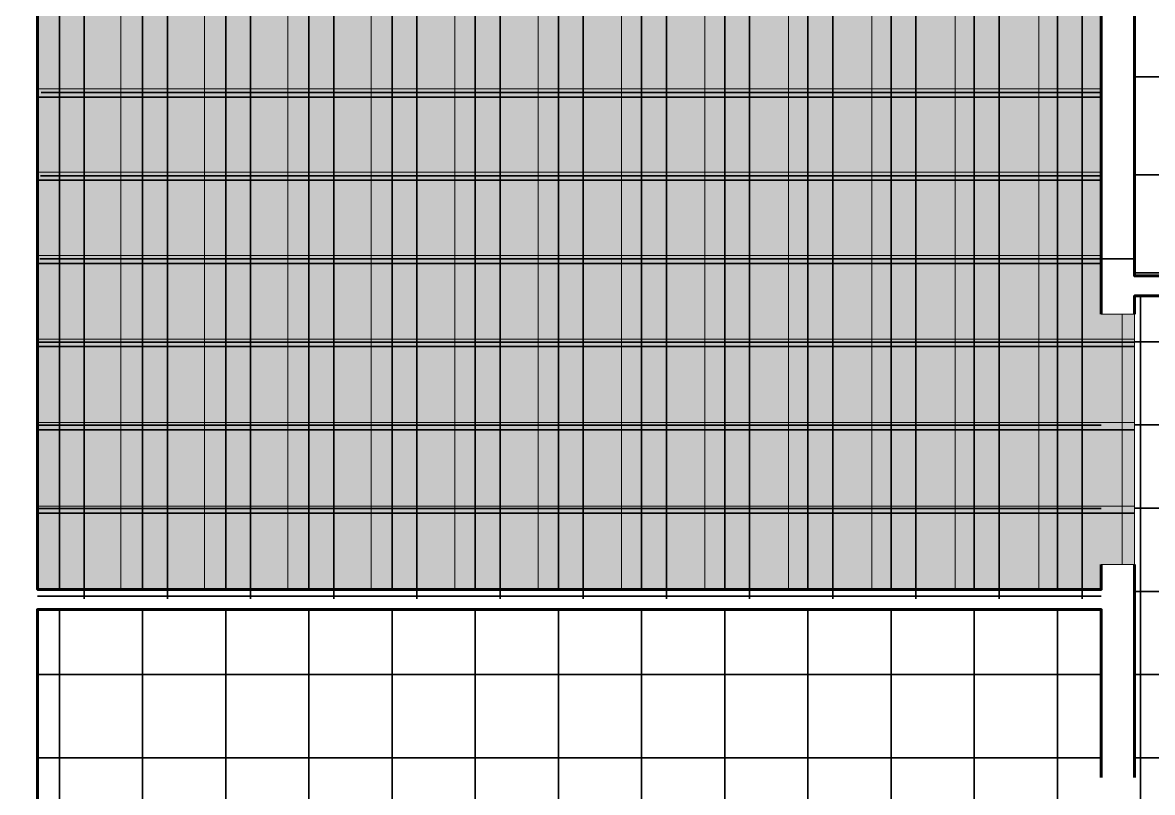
# Model space of a CAD drawing. Header units: millimetres. Extents: x -510890 to 418982, y -118257 to 141350.
# Drawn here: x -67505 to -60734, y -54419 to -49808 of the extents above; entities that cross this region are included whole.
import ezdxf

# ---------------------------------------------------------------- set-up
doc = ezdxf.new("R2010")
doc.units = ezdxf.units.MM
doc.layers.add('АР_Площадь контур', color=220, linetype='Continuous', lineweight=35, plot=False)
pattern_1 = [(90, (2999.9, -126491.3), (-498.475, 0), []), (180, (2999.9, -126491.3), (-6e-14, -498.475), [])]

msp = doc.modelspace()

# ---------------------------------------------------------------- hatches: boundary and pattern name
at = {"layer": 'АР_Площадь контур', "true_color": 0x000000, "transparency": 33554687}
h = msp.add_hatch(dxfattribs=at)
h.set_pattern_fill('ANSI37', color=18, scale=157, angle=45, style=0)
h.set_pattern_definition([(90, (-131938, -126520.6), (-498.475, 0), []), (180, (-131938, -126520.6), (-6e-14, -498.475), [])])
h.paths.add_polyline_path([(-61040.5, -53259.9), (-67415.5, -53259.9), (-67415.5, -44654.5), (-61040.5, -44654.5), (-61040.5, -48234.9), (-61041.7, -48234.9), (-61039.3, -49475.4), (-61040.5, -49474.4), (-61040.5, -51659.9), (-60840.5, -51659.9), (-60840.5, -53159.9), (-61040.5, -53159.9)])
h = msp.add_hatch(dxfattribs=at)
h.set_pattern_fill('ANSI37', color=18, scale=157, angle=45, style=0)
h.set_pattern_definition([(90, (3000, -118019.47), (-498.475, 0), []), (180, (3000, -118019.47), (-6e-14, -498.475), [])])
h.paths.add_polyline_path([(-61040.7, -53203.8), (-67416, -53203.8), (-67353.2, -44703.8), (-60977.9, -44703.8), (-61040.6, -50778.9), (-60840.7, -50778.8), (-60840.7, -51908.8), (-61040.6, -51908.8)])
at = {"layer": 'АР_Площадь контур', "lineweight": 5, "ltscale": 300, "true_color": 0xb8b9bc, "transparency": 33554687}
h = msp.add_hatch(color=9, dxfattribs=at)
h.dxf.hatch_style = 1
h.paths.add_polyline_path([(-66915.5, -47203.8), (-67415.5, -47203.8)], flags=17)
h.paths.add_polyline_path([(-66415.5, -47703.8), (-66915.5, -47703.8), (-66915.5, -48203.8), (-66415.5, -48203.8)])
h.paths.add_polyline_path([(-65915.5, -47703.8), (-66415.5, -47703.8), (-66415.5, -48203.8), (-65915.5, -48203.8)])
h.paths.add_polyline_path([(-65915.5, -48203.8), (-66415.5, -48203.8)], flags=17)
h.paths.add_polyline_path([(-65415.5, -47703.8), (-65915.5, -47703.8), (-65915.5, -48703.8), (-65415.5, -48703.8)])
h.paths.add_polyline_path([(-65415.5, -48703.8), (-65915.5, -48703.8), (-65915.5, -49203.8), (-65415.5, -49203.8)])
h.paths.add_polyline_path([(-64915.5, -48703.8), (-65415.5, -48703.8), (-65415.5, -49203.8), (-64915.5, -49203.8)])
h.paths.add_polyline_path([(-64915.5, -49203.8), (-65415.5, -49203.8)])
h.paths.add_polyline_path([(-64415.5, -48703.8), (-64915.5, -48703.8), (-64915.5, -49703.8), (-64415.5, -49703.8)])
h.paths.add_polyline_path([(-64415.5, -49703.8), (-64915.5, -49703.8), (-64915.5, -50203.8), (-64415.5, -50203.8)])
h.paths.add_polyline_path([(-63915.5, -49703.8), (-64415.5, -49703.8), (-64415.5, -50203.8), (-63915.5, -50203.8)])
h.paths.add_polyline_path([(-63915.5, -50203.8), (-64415.5, -50203.8)], flags=17)
h.paths.add_polyline_path([(-63415.5, -49703.8), (-63915.5, -49703.8), (-63915.5, -50703.8), (-63415.5, -50703.8)])
h.paths.add_polyline_path([(-63415.5, -50703.8), (-63915.5, -50703.8), (-63915.5, -51203.8), (-63415.5, -51203.8)])
h.paths.add_polyline_path([(-62915.5, -50703.8), (-63415.5, -50703.8), (-63415.5, -51203.8), (-62915.5, -51203.8)])
h.paths.add_polyline_path([(-62915.5, -51203.8), (-63415.5, -51203.8)], flags=17)
h.paths.add_polyline_path([(-62415.5, -50703.8), (-62915.5, -50703.8), (-62915.5, -51703.8), (-62415.5, -51703.8)])
h.paths.add_polyline_path([(-62415.5, -51703.8), (-62915.5, -51703.8), (-62915.5, -52203.8), (-62415.5, -52203.8)])
h.paths.add_polyline_path([(-61915.5, -51703.8), (-62415.5, -51703.8), (-62415.5, -52203.8), (-61915.5, -52203.8)])
h.paths.add_polyline_path([(-61915.5, -52203.8), (-61915.5, -52703.8)], flags=17)
h.paths.add_polyline_path([(-61415.5, -51703.8), (-61915.5, -51703.8), (-61915.5, -52703.8), (-61415.5, -52703.8)])
h.paths.add_polyline_path([(-61415.5, -52703.8), (-61915.5, -52703.8), (-61915.5, -53203.8), (-61415.5, -53203.8)])
h.paths.add_polyline_path([(-66415.5, -47203.8), (-66915.5, -47203.8), (-66915.5, -47703.8), (-66415.5, -47703.8)])
at = {"layer": 'АР_Площадь контур', "lineweight": 5, "ltscale": 300, "true_color": 0x828487, "transparency": 33554687}
h = msp.add_hatch(color=252, dxfattribs=at)
h.dxf.hatch_style = 1
h.paths.add_polyline_path([(-61915.5, -52703.8), (-62415.5, -52703.8), (-62415.5, -53203.8), (-61915.5, -53203.8)])
h.paths.add_polyline_path([(-61915.5, -52203.8), (-62415.5, -52203.8), (-62415.5, -52703.8), (-61915.5, -52703.8)])
h.paths.add_polyline_path([(-62415.5, -52203.8), (-62915.5, -52203.8), (-62915.5, -52703.8), (-62415.5, -52703.8)])
h.paths.add_polyline_path([(-62915.5, -52203.8), (-63415.5, -52203.8), (-63415.5, -52703.8), (-62915.5, -52703.8)])
h.paths.add_polyline_path([(-62915.5, -51703.8), (-63415.5, -51703.8), (-63415.5, -52203.8), (-62915.5, -52203.8)])
h.paths.add_polyline_path([(-62915.5, -51203.8), (-63415.5, -51203.8), (-63415.5, -51703.8), (-62915.5, -51703.8)])
h.paths.add_polyline_path([(-63415.5, -51203.8), (-63915.5, -51203.8), (-63915.5, -51703.8), (-63415.5, -51703.8)])
h.paths.add_polyline_path([(-63915.5, -51203.8), (-64415.5, -51203.8), (-64415.5, -51703.8), (-63915.5, -51703.8)])
h.paths.add_polyline_path([(-63915.5, -50703.8), (-64415.5, -50703.8), (-64415.5, -51203.8), (-63915.5, -51203.8)])
h.paths.add_polyline_path([(-63915.5, -50203.8), (-64415.5, -50203.8), (-64415.5, -50703.8), (-63915.5, -50703.8)])
h.paths.add_polyline_path([(-64415.5, -50203.8), (-64915.5, -50203.8), (-64915.5, -50703.8), (-64415.5, -50703.8)])
h.paths.add_polyline_path([(-64915.5, -50203.8), (-65415.5, -50203.8), (-65415.5, -50703.8), (-64915.5, -50703.8)])
h.paths.add_polyline_path([(-64915.5, -49703.8), (-65415.5, -49703.8), (-65415.5, -50203.8), (-64915.5, -50203.8)])
h.paths.add_polyline_path([(-64915.5, -49203.8), (-65415.5, -49203.8), (-65415.5, -49703.8), (-64915.5, -49703.8)])
h.paths.add_polyline_path([(-65415.5, -49203.8), (-65915.5, -49203.8), (-65915.5, -49703.8), (-65415.5, -49703.8)])
h.paths.add_polyline_path([(-65915.5, -49203.8), (-66415.5, -49203.8), (-66415.5, -49703.8), (-65915.5, -49703.8)])
h.paths.add_polyline_path([(-65915.5, -48703.8), (-66415.5, -48703.8), (-66415.5, -49203.8), (-65915.5, -49203.8)])
h.paths.add_polyline_path([(-65915.5, -48203.8), (-66415.5, -48203.8), (-66415.5, -48703.8), (-65915.5, -48703.8)])
h.paths.add_polyline_path([(-66415.5, -48203.8), (-66915.5, -48203.8), (-66915.5, -48703.8), (-66415.5, -48703.8)])
h.paths.add_polyline_path([(-66915.5, -48203.8), (-67415.5, -48203.8), (-67415.5, -48703.8), (-66915.5, -48703.8)])
h.paths.add_polyline_path([(-66915.5, -47703.8), (-67415.5, -47703.8), (-67415.5, -48203.8), (-66915.5, -48203.8)])
h.paths.add_polyline_path([(-66915.5, -47273), (-67415.5, -47273), (-67415.5, -47703.8), (-66915.5, -47703.8)])
h.paths.add_polyline_path([(-66915.5, -47203.8), (-67415.5, -47203.8), (-67415.5, -47273), (-66915.5, -47273)])
at = {"layer": 'АР_Площадь контур', "lineweight": 5, "ltscale": 300, "transparency": 33554687}
h = msp.add_hatch(color=252, dxfattribs=at)
h.dxf.hatch_style = 1
h.paths.add_polyline_path([(-66915.5, -48703.8), (-67415.5, -48703.8), (-67415.5, -49203.8), (-66915.5, -49203.8)])
h.paths.add_polyline_path([(-66915.5, -49203.8), (-67415.5, -49203.8)], flags=17)
h.paths.add_polyline_path([(-66415.5, -48703.8), (-66915.5, -48703.8), (-66915.5, -49703.8), (-66415.5, -49703.8)])
h.paths.add_polyline_path([(-66415.5, -49703.8), (-66915.5, -49703.8), (-66915.5, -50203.8), (-66415.5, -50203.8)])
h.paths.add_polyline_path([(-65915.5, -49703.8), (-66415.5, -49703.8), (-66415.5, -50203.8), (-65915.5, -50203.8)])
h.paths.add_polyline_path([(-65915.5, -50203.8), (-66415.5, -50203.8)], flags=17)
h.paths.add_polyline_path([(-65415.5, -49703.8), (-65915.5, -49703.8), (-65915.5, -50703.8), (-65415.5, -50703.8)])
h.paths.add_polyline_path([(-65415.5, -50703.8), (-65915.5, -50703.8), (-65915.5, -51203.8), (-65415.5, -51203.8)])
h.paths.add_polyline_path([(-64915.5, -50703.8), (-65415.5, -50703.8), (-65415.5, -51203.8), (-64915.5, -51203.8)])
h.paths.add_polyline_path([(-64915.5, -51203.8), (-65415.5, -51203.8)], flags=17)
h.paths.add_polyline_path([(-64415.5, -50703.8), (-64915.5, -50703.8), (-64915.5, -51703.8), (-64415.5, -51703.8)])
h.paths.add_polyline_path([(-64415.5, -51703.8), (-64915.5, -51703.8), (-64915.5, -52203.8), (-64415.5, -52203.8)])
h.paths.add_polyline_path([(-63915.5, -51703.8), (-64415.5, -51703.8), (-64415.5, -52203.8), (-63915.5, -52203.8)])
h.paths.add_polyline_path([(-63915.5, -52203.8), (-64415.5, -52203.8)], flags=17)
h.paths.add_polyline_path([(-63415.5, -51703.8), (-63915.5, -51703.8), (-63915.5, -52703.8), (-63415.5, -52703.8)])
h.paths.add_polyline_path([(-63415.5, -52703.8), (-63915.5, -52703.8), (-63915.5, -53203.8), (-63415.5, -53203.8)])
h.paths.add_polyline_path([(-62415.5, -52703.8), (-63415.5, -52703.8), (-63415.5, -53203.8), (-62415.5, -53203.8)])
at = {"layer": 'АР_Площадь контур', "true_color": 0x000000}
h = msp.add_hatch(dxfattribs=at)
h.set_pattern_fill('ANSI37', color=18, scale=185, angle=45)
h.set_pattern_definition([(90, (2999.9, -126491.3), (-587.375, 0), []), (180, (2999.9, -126491.3), (-6e-14, -587.375), [])])
h.paths.add_polyline_path([(-60840.8, -48814.8), (-59343.4, -48814.7), (-59343.4, -49174.8), (-57000.8, -49174.8), (-57000.8, -51325.6), (-60840.8, -51325.6)])
at = {"layer": 'АР_Площадь контур', "lineweight": 5, "ltscale": 300, "true_color": 0xb8b9bc, "transparency": 33554687}
h = msp.add_hatch(color=9, dxfattribs=at)
h.dxf.hatch_style = 1
h.paths.add_polyline_path([(-63915.5, -52703.8), (-64415.5, -52703.8), (-64415.5, -53203.8), (-63915.5, -53203.8)])
h.paths.add_polyline_path([(-63915.5, -52203.8), (-64415.5, -52203.8), (-64415.5, -52703.8), (-63915.5, -52703.8)])
h.paths.add_polyline_path([(-64415.5, -52203.8), (-64915.5, -52203.8), (-64915.5, -52703.8), (-64415.5, -52703.8)])
h.paths.add_polyline_path([(-64915.5, -52203.8), (-65415.5, -52203.8), (-65415.5, -52703.8), (-64915.5, -52703.8)])
h.paths.add_polyline_path([(-64915.5, -51703.8), (-65415.5, -51703.8), (-65415.5, -52203.8), (-64915.5, -52203.8)])
h.paths.add_polyline_path([(-64915.5, -51203.8), (-65415.5, -51203.8), (-65415.5, -51703.8), (-64915.5, -51703.8)])
h.paths.add_polyline_path([(-65415.5, -51203.8), (-65915.5, -51203.8), (-65915.5, -51703.8), (-65415.5, -51703.8)])
h.paths.add_polyline_path([(-65915.5, -51203.8), (-66415.5, -51203.8), (-66415.5, -51703.8), (-65915.5, -51703.8)])
h.paths.add_polyline_path([(-65915.5, -50703.8), (-66415.5, -50703.8), (-66415.5, -51203.8), (-65915.5, -51203.8)])
h.paths.add_polyline_path([(-65915.5, -50203.8), (-66415.5, -50203.8), (-66415.5, -50703.8), (-65915.5, -50703.8)])
h.paths.add_polyline_path([(-66415.5, -50203.8), (-66915.5, -50203.8), (-66915.5, -50703.8), (-66415.5, -50703.8)])
h.paths.add_polyline_path([(-66915.5, -50203.8), (-67415.5, -50203.8), (-67415.5, -50703.8), (-66915.5, -50703.8)])
h.paths.add_polyline_path([(-66915.5, -49703.8), (-67415.5, -49703.8), (-67415.5, -50203.8), (-66915.5, -50203.8)])
h.paths.add_polyline_path([(-66915.5, -49203.8), (-67415.5, -49203.8), (-67415.5, -49703.8), (-66915.5, -49703.8)])
at = {"layer": 'АР_Площадь контур', "lineweight": 5, "ltscale": 300, "transparency": 33554687}
h = msp.add_hatch(color=252, dxfattribs=at)
h.dxf.hatch_style = 1
h.paths.add_polyline_path([(-62915.5, -49703.8), (-63415.5, -49703.8), (-63415.5, -50203.8), (-62915.5, -50203.8)])
at = {"layer": 'АР_Площадь контур', "lineweight": 5, "ltscale": 300, "true_color": 0x828487, "transparency": 33554687}
h = msp.add_hatch(color=252, dxfattribs=at)
h.dxf.hatch_style = 1
h.paths.add_polyline_path([(-62415.6, -49703.8), (-62915.6, -49703.8), (-62915.6, -50203.8), (-62415.6, -50203.8)])
h = msp.add_hatch(color=252, dxfattribs=at)
h.dxf.hatch_style = 1
h.paths.add_polyline_path([(-61915.6, -49703.8), (-62415.6, -49703.8), (-62415.6, -50203.8), (-61915.6, -50203.8)])
h = msp.add_hatch(color=252, dxfattribs=at)
h.dxf.hatch_style = 1
h.paths.add_polyline_path([(-61415.6, -49703.8), (-61915.6, -49703.8), (-61915.6, -50203.8), (-61415.6, -50203.8)])
at = {"layer": 'АР_Площадь контур', "lineweight": 5, "ltscale": 300, "true_color": 0xb8b9bc, "transparency": 33554687}
h = msp.add_hatch(color=9, dxfattribs=at)
h.dxf.hatch_style = 1
h.paths.add_polyline_path([(-61040.8, -50203.8), (-61040.8, -49703.8), (-61415.5, -49703.8), (-61415.5, -50203.8)])
at = {"layer": 'АР_Площадь контур', "lineweight": 5, "ltscale": 300, "transparency": 33554687}
h = msp.add_hatch(color=252, dxfattribs=at)
h.dxf.hatch_style = 1
h.paths.add_polyline_path([(-62915.5, -50203.8), (-63415.5, -50203.8), (-63415.5, -50703.8), (-62915.5, -50703.8)])
h = msp.add_hatch(color=252, dxfattribs=at)
h.dxf.hatch_style = 1
h.paths.add_polyline_path([(-62415.5, -50203.8), (-62915.5, -50203.8), (-62915.5, -50703.8), (-62415.5, -50703.8)])
h = msp.add_hatch(color=252, dxfattribs=at)
h.dxf.hatch_style = 1
h.paths.add_polyline_path([(-61915.5, -50203.8), (-62415.5, -50203.8), (-62415.5, -50703.8), (-61915.5, -50703.8)])
at = {"layer": 'АР_Площадь контур', "lineweight": 5, "ltscale": 300, "true_color": 0x828487, "transparency": 33554687}
h = msp.add_hatch(color=252, dxfattribs=at)
h.dxf.hatch_style = 1
h.paths.add_polyline_path([(-61415.6, -50203.8), (-61915.6, -50203.8), (-61915.6, -50703.8), (-61415.6, -50703.8)])
at = {"layer": 'АР_Площадь контур', "lineweight": 5, "ltscale": 300, "true_color": 0xb8b9bc, "transparency": 33554687}
h = msp.add_hatch(color=9, dxfattribs=at)
h.dxf.hatch_style = 1
h.paths.add_polyline_path([(-61040.8, -50703.8), (-61040.8, -50203.8), (-61415.5, -50203.8), (-61415.5, -50703.8)])
at = {"layer": 'АР_Площадь контур', "lineweight": 5, "ltscale": 300, "transparency": 33554687}
h = msp.add_hatch(color=252, dxfattribs=at)
h.dxf.hatch_style = 1
h.paths.add_polyline_path([(-68415.5, -50703.8), (-68915.5, -50703.8)], flags=17)
h.paths.add_polyline_path([(-67415.5, -51703.8), (-67915.5, -51703.8)], flags=17)
h.paths.add_polyline_path([(-66915.5, -51203.8), (-67415.5, -51203.8), (-67415.5, -52203.8), (-66915.5, -52203.8)])
h.paths.add_polyline_path([(-66915.5, -52203.8), (-67415.5, -52203.8), (-67415.5, -52703.8), (-66915.5, -52703.8)])
h.paths.add_polyline_path([(-66415.5, -52203.8), (-66915.5, -52203.8), (-66915.5, -52703.8), (-66415.5, -52703.8)])
h.paths.add_polyline_path([(-66415.5, -52703.8), (-66915.5, -52703.8)], flags=17)
h.paths.add_polyline_path([(-65915.5, -52203.8), (-66415.5, -52203.8), (-66415.5, -53203.8), (-65915.5, -53203.8)])
h.paths.add_polyline_path([(-65415.5, -53703.8), (-65915.5, -53703.8)], flags=17)
at = {"layer": 'АР_Площадь контур', "lineweight": 5, "ltscale": 300, "true_color": 0x828487, "transparency": 33554687}
h = msp.add_hatch(color=252, dxfattribs=at)
h.dxf.hatch_style = 1
h.paths.add_polyline_path([(-67415.8, -50704.2), (-67415.8, -51203.8), (-67415.5, -51203.8), (-67415.5, -50704.2)])
h = msp.add_hatch(color=252, dxfattribs=at)
h.dxf.hatch_style = 1
h.paths.add_polyline_path([(-66915.5, -51203.8), (-67415.5, -51203.8)])
h.paths.add_polyline_path([(-66415.5, -50703.8), (-66915.5, -50703.8), (-66915.5, -51703.8), (-66415.5, -51703.8)])
h.paths.add_polyline_path([(-66415.5, -51703.8), (-66915.5, -51703.8), (-66915.5, -52203.8), (-66415.5, -52203.8)])
h.paths.add_polyline_path([(-65415.5, -51703.8), (-66415.5, -51703.8), (-66415.5, -52203.8), (-65415.5, -52203.8)])
h.paths.add_polyline_path([(-66915.5, -50703.8), (-67415.5, -50703.8), (-67415.5, -51203.8), (-66915.5, -51203.8)])
h.paths.add_polyline_path([(-65915.5, -52203.8), (-65915.5, -52703.8)], flags=17)
h.paths.add_polyline_path([(-65415.5, -52256.3), (-65415.5, -52203.8), (-65751.7, -52203.8), (-65915.5, -52203.8), (-65915.5, -52703.8), (-65415.5, -52703.8)])
h.paths.add_polyline_path([(-65415.5, -52703.8), (-65915.5, -52703.8), (-65915.5, -53203.8), (-65415.5, -53203.8)])
h.paths.add_polyline_path([(-64415.5, -52703.8), (-65415.5, -52703.8), (-65415.5, -53203.8), (-64415.5, -53203.8)])
at = {"layer": 'АР_Площадь контур', "lineweight": 5, "ltscale": 300, "transparency": 33554687}
h = msp.add_hatch(color=252, dxfattribs=at)
h.dxf.hatch_style = 1
h.paths.add_polyline_path([(-61915.5, -50703.8), (-62415.5, -50703.8), (-62415.5, -51203.8), (-61915.5, -51203.8)])
at = {"layer": 'АР_Площадь контур', "lineweight": 5, "ltscale": 300, "true_color": 0x828487, "transparency": 33554687}
h = msp.add_hatch(color=252, dxfattribs=at)
h.dxf.hatch_style = 1
h.paths.add_polyline_path([(-61415.6, -50703.8), (-61915.6, -50703.8), (-61915.6, -51203.8), (-61415.6, -51203.8)])
h = msp.add_hatch(color=252, dxfattribs=at)
h.dxf.hatch_style = 1
h.paths.add_polyline_path([(-61040.8, -51203.8), (-61040.8, -50703.8), (-61415.5, -50703.8), (-61415.5, -51203.8)])
at = {"layer": 'АР_Площадь контур', "lineweight": 5, "ltscale": 300, "transparency": 33554687}
h = msp.add_hatch(color=252, dxfattribs=at)
h.dxf.hatch_style = 1
h.paths.add_polyline_path([(-67415.8, -51203.8), (-67415.8, -51703.8), (-67415.5, -51703.8), (-67415.5, -51203.8)])
h = msp.add_hatch(color=252, dxfattribs=at)
h.dxf.hatch_style = 1
h.paths.add_polyline_path([(-61915.5, -51203.8), (-62415.5, -51203.8), (-62415.5, -51703.8), (-61915.5, -51703.8)])
h = msp.add_hatch(color=252, dxfattribs=at)
h.dxf.hatch_style = 1
h.paths.add_polyline_path([(-61415.5, -51203.8), (-61915.5, -51203.8), (-61915.5, -51703.8), (-61415.5, -51703.8)])
h = msp.add_hatch(color=252, dxfattribs=at)
h.dxf.hatch_style = 1
h.paths.add_polyline_path([(-61040.8, -51554.4), (-61040.8, -51203.8), (-61415.5, -51203.8), (-61415.5, -52203.8), (-60915.5, -52203.8), (-60915.5, -51554.4)])
at = {"layer": 'АР_Площадь контур', "true_color": 0x000000, "transparency": 33554687}
h = msp.add_hatch(dxfattribs=at)
h.set_pattern_fill('ANSI37', color=18, scale=157, angle=45, style=0)
h.set_pattern_definition(pattern_1)
h.paths.add_polyline_path([(-56900.8, -64835.6), (-60840.8, -64835.6), (-60840.8, -64235.6), (-61040.8, -64235.6), (-61040.8, -64735.6), (-67315.8, -64735.6), (-67315.8, -62515.6), (-61040.8, -62515.6), (-61040.8, -62735.6), (-60840.8, -62735.6), (-60840.8, -51445.6), (-57000.8, -51445.6), (-57000.8, -52583.1), (-56700.8, -52583.1), (-56700.8, -52246.8), (-52945.8, -52246.8), (-52945.8, -52808.2), (-52745.8, -52808.2), (-52745.8, -54508.2), (-52945.8, -54508.2), (-52945.8, -55295.6), (-56700.8, -55295.6), (-56700.8, -54583.1), (-56900.8, -54583.1)])
at = {"layer": 'АР_Площадь контур', "lineweight": 5, "ltscale": 300, "true_color": 0x828487, "transparency": 33554687}
h = msp.add_hatch(color=252, dxfattribs=at)
h.dxf.hatch_style = 1
h.paths.add_polyline_path([(-60840.8, -51554.4), (-60915.5, -51554.4), (-60915.5, -51703.8), (-60840.8, -51703.8)])
at = {"layer": 'АР_Площадь контур', "lineweight": 5, "ltscale": 300, "true_color": 0xc7c8ca, "transparency": 33554687}
h = msp.add_hatch(color=9, dxfattribs=at)
h.dxf.hatch_style = 1
h.paths.add_polyline_path([(-67415.8, -51703.8), (-67415.8, -52203.8), (-67415.5, -52203.8), (-67415.5, -51703.8)])
at = {"layer": 'АР_Площадь контур', "lineweight": 5, "ltscale": 300, "true_color": 0x828487, "transparency": 33554687}
h = msp.add_hatch(color=252, dxfattribs=at)
h.dxf.hatch_style = 1
h.paths.add_polyline_path([(-60840.8, -52203.8), (-60840.8, -51703.8), (-60915.5, -51703.8), (-60915.5, -52203.8)])
at = {"layer": 'АР_Площадь контур', "lineweight": 5, "ltscale": 300, "transparency": 33554687}
h = msp.add_hatch(color=252, dxfattribs=at)
h.dxf.hatch_style = 1
h.paths.add_polyline_path([(-60915.5, -52203.8), (-61415.5, -52203.8), (-61415.5, -52703.8), (-60915.5, -52703.8)])
h = msp.add_hatch(color=252, dxfattribs=at)
h.dxf.hatch_style = 1
h.paths.add_polyline_path([(-60840.8, -52703.8), (-60840.8, -52203.8), (-60915.5, -52203.8), (-60915.5, -52703.8)])
at = {"layer": 'АР_Площадь контур', "lineweight": 5, "ltscale": 300, "true_color": 0xc7c8ca, "transparency": 33554687}
h = msp.add_hatch(color=9, dxfattribs=at)
h.dxf.hatch_style = 1
h.paths.add_polyline_path([(-67415.8, -53203.7), (-67015.9, -53203.8), (-66415.5, -53203.8), (-66415.5, -52703.8), (-67415.5, -52703.8), (-67415.5, -52855.1)])
h = msp.add_hatch(color=9, dxfattribs=at)
h.dxf.hatch_style = 1
h.paths.add_polyline_path([(-60840.8, -53054.4), (-60840.8, -52703.8), (-61415.5, -52703.8), (-61415.5, -52855.1), (-61415.8, -53203.7), (-61040.8, -53203.8), (-61040.8, -53054.4)])
at = {"layer": 'АР_Площадь контур', "true_color": 0x000000, "transparency": 33554687}
h = msp.add_hatch(dxfattribs=at)
h.set_pattern_fill('ANSI37', color=18, scale=157, angle=45, style=0)
h.set_pattern_definition(pattern_1)
h.paths.add_polyline_path([(-61040.8, -58420.6), (-61440.8, -58420.6), (-61440.8, -58770.6), (-67415.8, -58770.6), (-67415.8, -53323.8), (-61040.8, -53323.8), (-61040.8, -54330.6), (-60840.8, -54330.6), (-60840.8, -55830.6), (-61040.8, -55830.6)])

# ---------------------------------------------------------------- linework, layer by layer
at = {"layer": 'АР_Площадь контур', "lineweight": 60}
for points in [[(-59845.8, -51325.6), (-60840.8, -51325.6), (-60840.8, -44005.6)], [(-61040.8, -51554.4), (-61040.8, -44605.2), (-67415.7, -44605), (-67415.7, -53203.8), (-61040.8, -53203.8), (-61040.8, -53054.4)], [(-59845.8, -51445.6), (-60840.8, -51445.6), (-60840.8, -51554.4)], [(-60840.8, -53054.4), (-60840.8, -54330.6)], [(-61040.8, -54330.6), (-61040.8, -53323.8), (-67415.8, -53323.8), (-67415.8, -58770.6), (-61440.8, -58770.6), (-61440.8, -58420.6), (-61040.8, -58420.6), (-61040.8, -55830.6)]]:
    msp.add_lwpolyline(points, dxfattribs=at)
at = {"layer": 'АР_Площадь контур', "lineweight": 5, "ltscale": 300}
msp.add_lwpolyline([(-61040.8, -53203.8), (-67415.8, -53203.8), (-67415.8, -44605.2), (-61040.8, -44605.2), (-61040.8, -48205.6), (-61040.8, -48205.6), (-61040.8, -49446.1), (-61040.8, -49446.1), (-61040.8, -51554.4), (-60840.8, -51554.4), (-60840.8, -53054.4), (-61040.8, -53054.4), (-61040.8, -53203.8)], close=True, dxfattribs=at)
for points in [[(-67415.8, -53203.8), (-67415.6, -47203.8)], [(-66915.5, -50203.8), (-66915.5, -49703.8), (-67415.5, -49703.8), (-67415.5, -50203.8), (-66915.5, -50203.8)], [(-66415.5, -50203.8), (-66415.5, -49703.8), (-66915.5, -49703.8), (-66915.5, -50203.8), (-66415.5, -50203.8)], [(-65915.5, -50203.8), (-65915.5, -49703.8), (-66415.5, -49703.8), (-66415.5, -50203.8), (-65915.5, -50203.8)], [(-65415.5, -50203.8), (-65415.5, -49703.8), (-65915.5, -49703.8), (-65915.5, -50203.8), (-65415.5, -50203.8)], [(-64915.5, -50203.8), (-64915.5, -49703.8), (-65415.5, -49703.8), (-65415.5, -50203.8), (-64915.5, -50203.8)], [(-64415.5, -50203.8), (-64415.5, -49703.8), (-64915.5, -49703.8), (-64915.5, -50203.8), (-64415.5, -50203.8)], [(-63915.5, -50203.8), (-63915.5, -49703.8), (-64415.5, -49703.8), (-64415.5, -50203.8), (-63915.5, -50203.8)], [(-63415.5, -50203.8), (-63415.5, -49703.8), (-63915.5, -49703.8), (-63915.5, -50203.8), (-63415.5, -50203.8)], [(-62915.5, -50203.8), (-62915.5, -49703.8), (-63415.5, -49703.8), (-63415.5, -50203.8), (-62915.5, -50203.8)], [(-62415.5, -50203.8), (-62415.5, -49703.8), (-62915.5, -49703.8), (-62915.5, -50203.8), (-62415.5, -50203.8)], [(-61915.5, -50203.8), (-61915.5, -49703.8), (-62415.5, -49703.8), (-62415.5, -50203.8), (-61915.5, -50203.8)], [(-61415.5, -50203.8), (-61415.5, -49703.8), (-61915.5, -49703.8), (-61915.5, -50203.8), (-61415.5, -50203.8)], [(-61040.8, -49703.8), (-61415.5, -49703.8), (-61415.5, -50203.8), (-61040.8, -50203.8)], [(-66915.5, -50703.8), (-66915.5, -50203.8), (-67415.5, -50203.8), (-67415.5, -50703.8), (-66915.5, -50703.8)], [(-66415.5, -50703.8), (-66415.5, -50203.8), (-66915.5, -50203.8), (-66915.5, -50703.8), (-66415.5, -50703.8)], [(-65915.5, -50703.8), (-65915.5, -50203.8), (-66415.5, -50203.8), (-66415.5, -50703.8), (-65915.5, -50703.8)], [(-65415.5, -50703.8), (-65415.5, -50203.8), (-65915.5, -50203.8), (-65915.5, -50703.8), (-65415.5, -50703.8)], [(-64915.5, -50703.8), (-64915.5, -50203.8), (-65415.5, -50203.8), (-65415.5, -50703.8), (-64915.5, -50703.8)], [(-64415.5, -50703.8), (-64415.5, -50203.8), (-64915.5, -50203.8), (-64915.5, -50703.8), (-64415.5, -50703.8)], [(-63915.5, -50703.8), (-63915.5, -50203.8), (-64415.5, -50203.8), (-64415.5, -50703.8), (-63915.5, -50703.8)], [(-63415.5, -50703.8), (-63415.5, -50203.8), (-63915.5, -50203.8), (-63915.5, -50703.8), (-63415.5, -50703.8)], [(-62915.5, -50703.8), (-62915.5, -50203.8), (-63415.5, -50203.8), (-63415.5, -50703.8), (-62915.5, -50703.8)], [(-62415.5, -50703.8), (-62415.5, -50203.8), (-62915.5, -50203.8), (-62915.5, -50703.8), (-62415.5, -50703.8)], [(-61915.5, -50703.8), (-61915.5, -50203.8), (-62415.5, -50203.8), (-62415.5, -50703.8), (-61915.5, -50703.8)], [(-61415.5, -50703.8), (-61415.5, -50203.8), (-61915.5, -50203.8), (-61915.5, -50703.8), (-61415.5, -50703.8)], [(-61040.8, -50203.8), (-61415.5, -50203.8), (-61415.5, -50703.8), (-61040.8, -50703.8)], [(-66915.5, -51203.8), (-66915.5, -50703.8), (-67415.5, -50703.8), (-67415.5, -51203.8), (-66915.5, -51203.8)], [(-66415.5, -51203.8), (-66415.5, -50703.8), (-66915.5, -50703.8), (-66915.5, -51203.8), (-66415.5, -51203.8)], [(-65915.5, -51203.8), (-65915.5, -50703.8), (-66415.5, -50703.8), (-66415.5, -51203.8), (-65915.5, -51203.8)], [(-65415.5, -51203.8), (-65415.5, -50703.8), (-65915.5, -50703.8), (-65915.5, -51203.8), (-65415.5, -51203.8)], [(-64915.5, -51203.8), (-64915.5, -50703.8), (-65415.5, -50703.8), (-65415.5, -51203.8), (-64915.5, -51203.8)], [(-64415.5, -51203.8), (-64415.5, -50703.8), (-64915.5, -50703.8), (-64915.5, -51203.8), (-64415.5, -51203.8)], [(-63915.5, -51203.8), (-63915.5, -50703.8), (-64415.5, -50703.8), (-64415.5, -51203.8), (-63915.5, -51203.8)], [(-63415.5, -51203.8), (-63415.5, -50703.8), (-63915.5, -50703.8), (-63915.5, -51203.8), (-63415.5, -51203.8)], [(-62915.5, -51203.8), (-62915.5, -50703.8), (-63415.5, -50703.8), (-63415.5, -51203.8), (-62915.5, -51203.8)], [(-62415.5, -51203.8), (-62415.5, -50703.8), (-62915.5, -50703.8), (-62915.5, -51203.8), (-62415.5, -51203.8)], [(-61915.5, -51203.8), (-61915.5, -50703.8), (-62415.5, -50703.8), (-62415.5, -51203.8), (-61915.5, -51203.8)], [(-61415.5, -51203.8), (-61415.5, -50703.8), (-61915.5, -50703.8), (-61915.5, -51203.8), (-61415.5, -51203.8)], [(-61040.8, -50703.8), (-61415.5, -50703.8), (-61415.5, -51203.8), (-61040.8, -51203.8)], [(-66915.5, -51703.8), (-66915.5, -51203.8), (-67415.5, -51203.8), (-67415.5, -51703.8), (-66915.5, -51703.8)], [(-66415.5, -51703.8), (-66415.5, -51203.8), (-66915.5, -51203.8), (-66915.5, -51703.8), (-66415.5, -51703.8)], [(-65915.5, -51703.8), (-65915.5, -51203.8), (-66415.5, -51203.8), (-66415.5, -51703.8), (-65915.5, -51703.8)], [(-65415.5, -51703.8), (-65415.5, -51203.8), (-65915.5, -51203.8), (-65915.5, -51703.8), (-65415.5, -51703.8)], [(-64415.5, -51703.8), (-64415.5, -51203.8), (-64915.5, -51203.8), (-64915.5, -51703.8), (-64415.5, -51703.8)], [(-63915.5, -51703.8), (-63915.5, -51203.8), (-64415.5, -51203.8), (-64415.5, -51703.8), (-63915.5, -51703.8)], [(-63415.5, -51703.8), (-63415.5, -51203.8), (-63915.5, -51203.8), (-63915.5, -51703.8), (-63415.5, -51703.8)], [(-62915.5, -51703.8), (-62915.5, -51203.8), (-63415.5, -51203.8), (-63415.5, -51703.8), (-62915.5, -51703.8)], [(-62415.5, -51703.8), (-62415.5, -51203.8), (-62915.5, -51203.8), (-62915.5, -51703.8), (-62415.5, -51703.8)], [(-61915.5, -51703.8), (-61915.5, -51203.8), (-62415.5, -51203.8), (-62415.5, -51703.8), (-61915.5, -51703.8)], [(-61415.5, -51703.8), (-61415.5, -51203.8), (-61915.5, -51203.8), (-61915.5, -51703.8), (-61415.5, -51703.8)], [(-61040.8, -51203.8), (-61415.5, -51203.8), (-61415.5, -51703.8), (-60840.8, -51703.8)], [(-60915.5, -51703.8), (-60915.5, -51554.4)], [(-66915.5, -52203.8), (-66915.5, -51703.8), (-67415.5, -51703.8), (-67415.5, -52203.8), (-66915.5, -52203.8)], [(-66415.5, -52203.8), (-66415.5, -51703.8), (-66915.5, -51703.8), (-66915.5, -52203.8), (-66415.5, -52203.8)], [(-65915.5, -52203.8), (-65915.5, -51703.8), (-66415.5, -51703.8), (-66415.5, -52203.8), (-65915.5, -52203.8)], [(-65415.5, -52203.8), (-65415.5, -51703.8), (-65915.5, -51703.8), (-65915.5, -52203.8), (-65415.5, -52203.8)], [(-64915.5, -52203.8), (-64915.5, -51703.8), (-65415.5, -51703.8), (-65415.5, -52203.8), (-64915.5, -52203.8)], [(-64415.5, -52203.8), (-64415.5, -51703.8), (-64915.5, -51703.8), (-64915.5, -52203.8), (-64415.5, -52203.8)], [(-63915.5, -52203.8), (-63915.5, -51703.8), (-64415.5, -51703.8), (-64415.5, -52203.8), (-63915.5, -52203.8)], [(-63415.5, -52203.8), (-63415.5, -51703.8), (-63915.5, -51703.8), (-63915.5, -52203.8), (-63415.5, -52203.8)], [(-62915.5, -52203.8), (-62915.5, -51703.8), (-63415.5, -51703.8), (-63415.5, -52203.8), (-62915.5, -52203.8)], [(-62415.5, -52203.8), (-62415.5, -51703.8), (-62915.5, -51703.8), (-62915.5, -52203.8), (-62415.5, -52203.8)], [(-61915.5, -52203.8), (-61915.5, -51703.8), (-62415.5, -51703.8), (-62415.5, -52203.8), (-61915.5, -52203.8)], [(-61415.5, -52203.8), (-61415.5, -51703.8), (-61915.5, -51703.8), (-61915.5, -52203.8), (-61415.5, -52203.8)], [(-60915.5, -52203.8), (-60915.5, -51703.8), (-61415.5, -51703.8), (-61415.5, -52203.8), (-60915.5, -52203.8)], [(-66915.5, -52703.8), (-66915.5, -52203.8), (-67415.5, -52203.8), (-67415.5, -52703.8), (-66915.5, -52703.8)], [(-66415.5, -52703.8), (-66415.5, -52203.8), (-66915.5, -52203.8), (-66915.5, -52703.8), (-66415.5, -52703.8)], [(-65915.5, -52703.8), (-65915.5, -52203.8), (-66415.5, -52203.8), (-66415.5, -52703.8), (-65915.5, -52703.8)], [(-65415.5, -52703.8), (-65415.5, -52203.8), (-65915.5, -52203.8), (-65915.5, -52703.8), (-65415.5, -52703.8)], [(-64915.5, -52703.8), (-64915.5, -52203.8), (-65415.5, -52203.8), (-65415.5, -52703.8), (-64915.5, -52703.8)], [(-64415.5, -52703.8), (-64415.5, -52203.8), (-64915.5, -52203.8), (-64915.5, -52703.8), (-64415.5, -52703.8)], [(-63915.5, -52703.8), (-63915.5, -52203.8), (-64415.5, -52203.8), (-64415.5, -52703.8), (-63915.5, -52703.8)], [(-63415.5, -52703.8), (-63415.5, -52203.8), (-63915.5, -52203.8), (-63915.5, -52703.8), (-63415.5, -52703.8)], [(-62915.5, -52703.8), (-62915.5, -52203.8), (-63415.5, -52203.8), (-63415.5, -52703.8), (-62915.5, -52703.8)], [(-62415.5, -52703.8), (-62415.5, -52203.8), (-62915.5, -52203.8), (-62915.5, -52703.8), (-62415.5, -52703.8)], [(-61915.5, -52703.8), (-61915.5, -52203.8), (-62415.5, -52203.8), (-62415.5, -52703.8), (-61915.5, -52703.8)], [(-61415.5, -52703.8), (-61415.5, -52203.8), (-61915.5, -52203.8), (-61915.5, -52703.8), (-61415.5, -52703.8)], [(-60915.5, -52703.8), (-60915.5, -52203.8), (-61415.5, -52203.8), (-61415.5, -52703.8), (-60915.5, -52703.8)], [(-60915.5, -52203.8), (-60840.8, -52203.8)], [(-66915.5, -53203.8), (-66915.5, -52703.8), (-67415.5, -52703.8), (-67415.5, -52855.1)], [(-66415.5, -53203.8), (-66415.5, -52703.8), (-66915.5, -52703.8), (-66915.5, -53203.8), (-66415.5, -53203.8)], [(-65915.5, -53203.8), (-65915.5, -52703.8), (-66415.5, -52703.8), (-66415.5, -53203.8), (-65915.5, -53203.8)], [(-65415.5, -53203.8), (-65415.5, -52703.8), (-65915.5, -52703.8), (-65915.5, -53203.8), (-65415.5, -53203.8)], [(-64915.5, -53203.8), (-64915.5, -52703.8), (-65415.5, -52703.8), (-65415.5, -53203.8), (-64915.5, -53203.8)], [(-64415.5, -53203.8), (-64415.5, -52703.8), (-64915.5, -52703.8), (-64915.5, -53203.8), (-64415.5, -53203.8)], [(-63915.5, -53203.8), (-63915.5, -52703.8), (-64415.5, -52703.8), (-64415.5, -53203.8), (-63915.5, -53203.8)], [(-63415.5, -53203.8), (-63415.5, -52703.8), (-63915.5, -52703.8), (-63915.5, -53203.8), (-63415.5, -53203.8)], [(-63415.5, -53203.8), (-63415.5, -52703.8), (-63915.5, -52703.8), (-63915.5, -53203.8), (-63415.5, -53203.8)], [(-62915.5, -53203.8), (-62915.5, -52703.8), (-63415.5, -52703.8), (-63415.5, -53203.8), (-62915.5, -53203.8)], [(-62415.5, -53203.8), (-62415.5, -52703.8), (-62915.5, -52703.8), (-62915.5, -53203.8), (-62415.5, -53203.8)], [(-61915.5, -53203.8), (-61915.5, -52703.8), (-62415.5, -52703.8), (-62415.5, -53203.8), (-61915.5, -53203.8)], [(-61415.5, -53203.8), (-61415.5, -52703.8), (-61915.5, -52703.8), (-61915.5, -53203.8), (-61415.5, -53203.8)], [(-60915.5, -53054.4), (-60915.5, -52703.8), (-61415.5, -52703.8), (-61415.5, -53203.8)], [(-60915.5, -52703.8), (-60840.8, -52703.8)], [(-67415.8, -53203.8), (-66915.5, -53203.8)], [(-61415.5, -53203.8), (-61040.8, -53203.8)]]:
    msp.add_lwpolyline(points, dxfattribs=at)
at = {"layer": 'АР_Площадь контур', "lineweight": 5}
for points in [[(-67415.8, -51203.8), (-67415.5, -51203.8), (-67415.5, -50703.8), (-67415.8, -50703.8)], [(-67415.8, -51703.8), (-67415.5, -51703.8), (-67415.5, -51203.8), (-67415.8, -51203.8)], [(-67415.8, -52203.8), (-67415.5, -52203.8), (-67415.5, -51703.8), (-67415.8, -51703.8)]]:
    msp.add_lwpolyline(points, dxfattribs=at)

doc.saveas('drawing.dxf')
